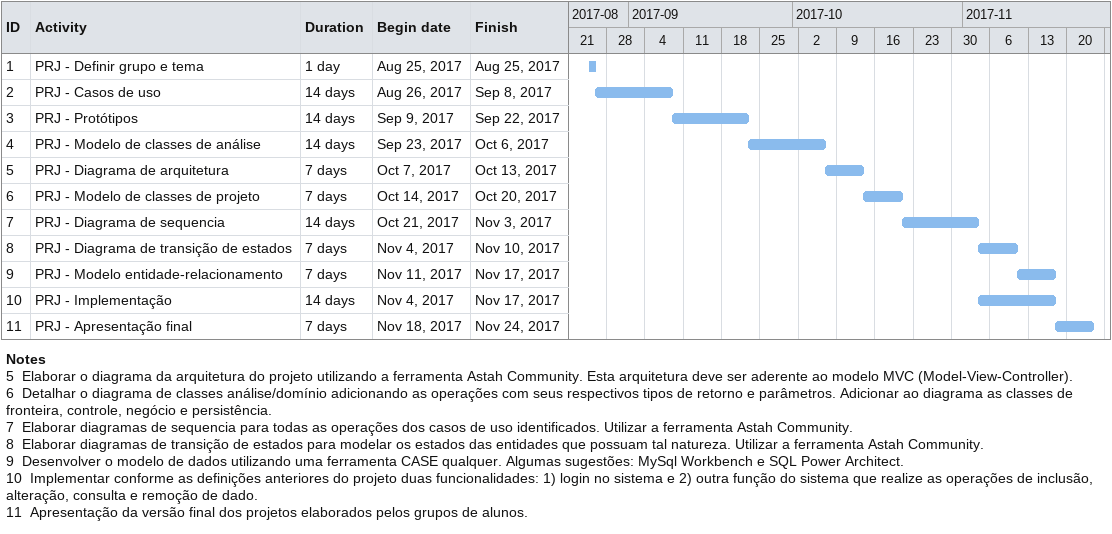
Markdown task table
| ID | Task | Duration | Start | Finish |
|---|---|---|---|---|
| 1 | PRJ - Definir grupo e tema | 1d | 2017-08-25 | 2017-08-25 |
| 2 | PRJ - Casos de uso | 14d | 2017-08-26 | 2017-09-08 |
| 3 | PRJ - Protótipos | 14d | 2017-09-09 | 2017-09-22 |
| 4 | PRJ - Modelo de classes de análise | 14d | 2017-09-23 | 2017-10-06 |
| 5 | PRJ - Diagrama de arquitetura | 7d | 2017-10-07 | 2017-10-13 |
| 6 | PRJ - Modelo de classes de projeto | 7d | 2017-10-14 | 2017-10-20 |
| 7 | PRJ - Diagrama de sequencia | 14d | 2017-10-21 | 2017-11-03 |
| 8 | PRJ - Diagrama de transição de estados | 7d | 2017-11-04 | 2017-11-10 |
| 9 | PRJ - Modelo entidade-relacionamento | 7d | 2017-11-11 | 2017-11-17 |
| 10 | PRJ - Implementação | 14d | 2017-11-04 | 2017-11-17 |
| 11 | PRJ - Apresentação final | 7d | 2017-11-18 | 2017-11-24 |

Notes
- 5: Elaborar o diagrama da arquitetura do projeto utilizando a ferramenta Astah Community. Esta arquitetura deve ser aderente ao modelo MVC (Model-View-Controller).
- 6: Detalhar o diagrama de classes análise/domínio adicionando as operações com seus respectivos tipos de retorno e parâmetros. Adicionar ao diagrama as classes de fronteira, controle, negócio e persistência.
- 7: Elaborar diagramas de sequencia para todas as operações dos casos de uso identificados. Utilizar a ferramenta Astah Community.
- 8: Elaborar diagramas de transição de estados para modelar os estados das entidades que possuam tal natureza. Utilizar a ferramenta Astah Community.
- 9: Desenvolver o modelo de dados utilizando uma ferramenta CASE qualquer. Algumas sugestões: MySql Workbench e SQL Power Architect.
- 10: Implementar conforme as definições anteriores do projeto duas funcionalidades: 1) login no sistema e 2) outra função do sistema que realize as operações de inclusão, alteração, consulta e remoção de dado.
- 11: Apresentação da versão final dos projetos elaborados pelos grupos de alunos.
